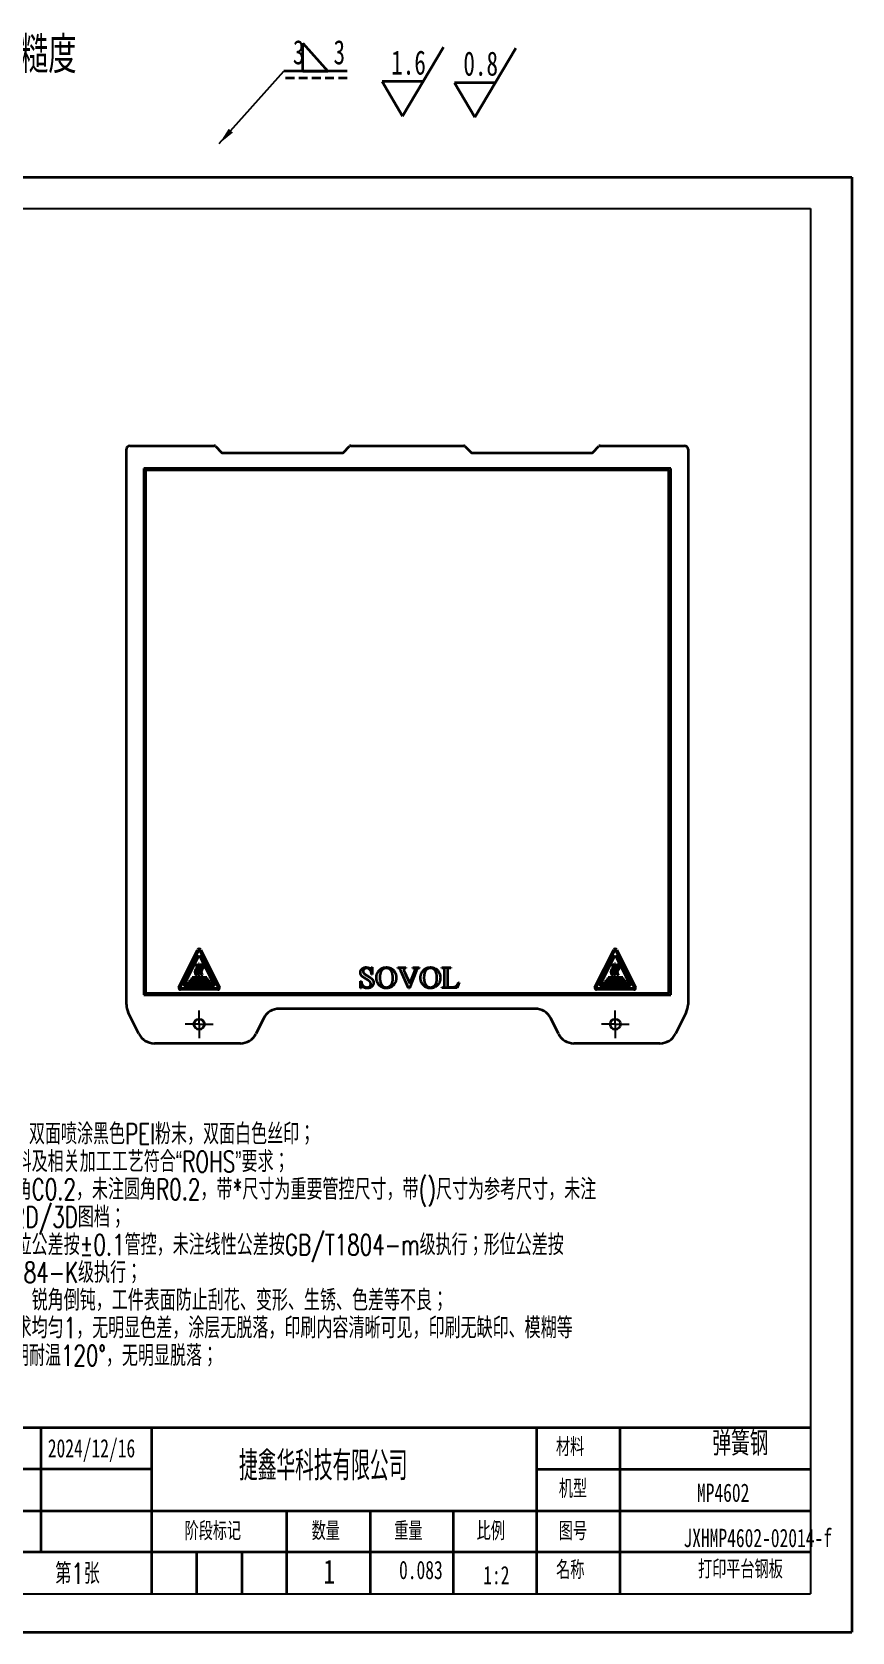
# Model space of a CAD drawing. Header units: millimetres. Extents: x 0 to 515, y -34 to 231.
# Drawn here: x 178.9 to 297.2, y 0 to 230.9 of the extents above; entities that cross this region are included whole.
import ezdxf

# ---------------------------------------------------------------- set-up
doc = ezdxf.new("R2010")
doc.units = ezdxf.units.MM
doc.linetypes.add('HIDDEN', pattern=[1.905, 1.27, -0.635])
doc.linetypes.add('PHANTOM', pattern=[12.7, 6.35, -1.27, 1.27, -1.27, 1.27, -1.27])
doc.layers.add('FORMAT', color=7, linetype='Continuous', lineweight=35)
doc.layers.add('中心线层', color=1, linetype='PHANTOM')
doc.layers.add('轮廓实线层', color=7, linetype='Continuous')
doc.styles.add('SLDTEXTSTYLE0', font='TXT', dxfattribs={"width": 0.7, "bigfont": 'bigfont'})
doc.styles.add('SLDTEXTSTYLE1', font='TXT', dxfattribs={"width": 0.7})
doc.styles.add('SLDTEXTSTYLE2', font='TXT', dxfattribs={"width": 0.579353, "bigfont": 'bigfont'})
doc.dimstyles.new('SLDDIMSTYLE0', dxfattribs={"dimtxt": 0.18, "dimasz": 2.5, "dimexe": 0, "dimexo": 0.0625, "dimgap": 0, "dimtad": 0, "dimtih": 1, "dimtoh": 1, "dimdec": 0, "dimrnd": 1e-09, "dimzin": 0, "dimdsep": 46, "dimtxsty": 'Standard', "dimsah": 1, "dimcen": 0.09, "dimadec": 0, "dimazin": 0, "dimtfac": 2.5, "dimtdec": 0, "dimtofl": 0, "dimtmove": 0, "dimatfit": 3, "dimfxl": 0, "dimfrac": 2, "dimtolj": 1, "dimtzin": 0, "dimarcsym": 0})

# ---------------------------------------------------------------- blocks, each defined once
blk = doc.blocks.new('SW_NOTE_0_7')
at = {"layer": 'FORMAT', "color": 0, "char_height": 3, "attachment_point": 1, "style": 'SLDTEXTSTYLE0'}
for s, insert in [('技术要求：', (0, 3.87)), ('表面处理：双面喷涂黑色PEI粉末，双面白色丝印；', (0, -0.13)), ('1.所有材料及相关加工工艺符合“ROHS”要求；', (0, -4.13)), ('2.未注倒角C0.2，未注圆角R0.2，带*尺寸为重要管控尺寸，带()尺寸为参考尺寸，未注', (0, -8.13)), ('尺寸参照2D/3D图档；', (0, -12.13)), ('3.未注孔位公差按±0.1管控，未注线性公差按GB/T1804-m级执行；形位公差按', (0, -16.13)), ('GB/T1184-K级执行；', (0, -20.13)), ('4.去毛刺，锐角倒钝，工件表面防止刮花、变形、生锈、色差等不良；', (0, -24.13)), ('5.喷涂要求均匀1，无明显色差，涂层无脱落，印刷内容清晰可见，印刷无缺印、模糊等', (0, -28.13)), ('不良；长期耐温120°，无明显脱落；', (0, -32.13))]:
    blk.add_mtext(s, dxfattribs=dict(at, insert=insert))
blk = doc.blocks.new('SW_NOTE_0_15')
at = {"layer": 'FORMAT', "color": 0, "attachment_point": 2}
for s, insert, char_height, style in [('JXHMP4602-02014-f', (16.66, 3.41), 2.6458, 'SLDTEXTSTYLE1'), ('打印平台钢板', (14.17, -1.12), 2.646, 'SLDTEXTSTYLE0')]:
    blk.add_mtext(s, dxfattribs=dict(at, insert=insert, char_height=char_height, style=style))
blk = doc.blocks.new('SW_SFSYMBOL_0')
at = {"layer": 'FORMAT', "color": 0}
for p, q in [((1.65, -5), (7.55, 5)), ((1.65, -5), (-1.3, 0)), ((4.6, 0), (-1.3, 0))]:
    blk.add_line(p, q, dxfattribs=at)
at = {"layer": 'FORMAT', "color": 0, "insert": (0, 4.51), "char_height": 3.5, "attachment_point": 1, "style": 'SLDTEXTSTYLE1'}
blk.add_mtext('0.8', dxfattribs=at)
blk = doc.blocks.new('SW_SFSYMBOL_1')
at = {"layer": 'FORMAT', "color": 0}
for p, q in [((1.65, -5), (7.55, 5)), ((1.65, -5), (-1.3, 0)), ((4.6, 0), (-1.3, 0))]:
    blk.add_line(p, q, dxfattribs=at)
at = {"layer": 'FORMAT', "color": 0, "insert": (0, 4.51), "char_height": 3.5, "attachment_point": 1, "style": 'SLDTEXTSTYLE1'}
blk.add_mtext('1.6', dxfattribs=at)
blk = doc.blocks.new('SW_SYMBOL_WELD_FILL')
at = {"layer": 'FORMAT', "color": 0}
for p, q in [((100, 0), (100, 900)), ((100, 900), (900, 0)), ((100, 0), (900, 0))]:
    blk.add_line(p, q, dxfattribs=at)
blk = doc.blocks.new('SW_WELDSYMBOL_0')
at = {"layer": 'FORMAT', "color": 0}
blk.add_line((9.14, 0), (0, 0), dxfattribs=at)
at = {"layer": 'FORMAT', "color": 0, "linetype": 'HIDDEN'}
blk.add_line((9.14, -1), (0, -1), dxfattribs=at)
at = {"layer": 'FORMAT', "color": 0, "xscale": 0.004511737089201878, "yscale": 0.004511737089201878, "zscale": 0.004511737089201878}
blk.add_blockref('SW_SYMBOL_WELD_FILL', (2.31, 0), dxfattribs=at)
at = {"layer": 'FORMAT', "color": 0, "char_height": 3.5, "attachment_point": 1, "style": 'SLDTEXTSTYLE1'}
for insert in [(1.31, 4.51), (7.17, 4.51)]:
    blk.add_mtext('3', dxfattribs=dict(at, insert=insert))
blk = doc.blocks.new('SW_CENTERMARKSYMBOL_2')
at = {"layer": '中心线层', "color": 0}
for p, q in [((-1.25, 0), (-2, 0)), ((0, 0), (-1.25, 0)), ((0, 1.25), (0, 2)), ((0, 0), (0, 1.25)), ((0, 0), (0, -1.25)), ((0, 0), (1.25, 0)), ((1.25, 0), (2, 0)), ((0, -1.25), (0, -2))]:
    blk.add_line(p, q, dxfattribs=at)
blk = doc.blocks.new('SW_CENTERMARKSYMBOL_3')
at = {"layer": '中心线层', "color": 0}
for p, q in [((-1.25, 0), (-2, 0)), ((0, 0), (-1.25, 0)), ((0, 1.25), (0, 2)), ((0, 0), (0, 1.25)), ((0, 0), (0, -1.25)), ((0, 0), (1.25, 0)), ((1.25, 0), (2, 0)), ((0, -1.25), (0, -2))]:
    blk.add_line(p, q, dxfattribs=at)

msp = doc.modelspace()

# ---------------------------------------------------------------- linework, layer by layer
at = {"color": 7, "linetype": 'Continuous', "lineweight": 35}
for p, q in [((193.0428, 171.1737), (205.2053, 171.1737)), ((205.3821, 171.1005), (206.2649, 170.2177)), ((223.8367, 170.2177), (224.7196, 171.1005)), ((224.8964, 171.1737), (241.1892, 171.1737)), ((241.366, 171.1005), (242.2489, 170.2177)), ((259.8207, 170.2177), (260.7035, 171.1005)), ((260.8803, 171.1737), (273.0428, 171.1737)), ((192.5428, 90.5139), (192.5428, 170.6737)), ((206.371, 170.1737), (223.7307, 170.1737)), ((242.3549, 170.1737), (259.7146, 170.1737)), ((273.5428, 170.6737), (273.5428, 90.5139)), ((271.0428, 167.9237), (195.0428, 167.9237)), ((195.0428, 167.9237), (195.0428, 91.9237)), ((195.2928, 167.6737), (195.2928, 92.1737)), ((270.7928, 167.6737), (195.2928, 167.6737)), ((270.7928, 92.1737), (270.7928, 167.6737)), ((271.0428, 91.9237), (271.0428, 167.9237)), ((200.1266, 93.0355), (202.8192, 98.4207)), ((200.3374, 93.0658), (202.9086, 98.2082)), ((200.8177, 93.2061), (203.0386, 97.6479)), ((203.0386, 97.6479), (205.2595, 93.2061)), ((203.177, 98.2082), (205.7482, 93.0658)), ((203.2664, 98.4207), (205.959, 93.0355)), ((260.1266, 93.0355), (262.8192, 98.4207)), ((260.3374, 93.0658), (262.9086, 98.2082)), ((260.8177, 93.2061), (263.0386, 97.6479)), ((263.0386, 97.6479), (265.2595, 93.2061)), ((263.177, 98.2082), (265.7482, 93.0658)), ((263.2664, 98.4207), (265.959, 93.0355)), ((202.5631, 96.3811), (202.5631, 96.3811)), ((202.5719, 95.6641), (202.5631, 95.6525)), ((202.9648, 95.6641), (202.9555, 95.6525)), ((203.3929, 95.6641), (203.3836, 95.6525)), ((227.9174, 95.8997), (227.9989, 95.8997)), ((227.9989, 94.8805), (227.9174, 94.8805)), ((227.9989, 95.8997), (227.9989, 94.8805)), ((231.6768, 95.859), (232.8699, 95.859)), ((231.6768, 95.7774), (231.6768, 95.859)), ((233.24, 92.883), (232.1393, 95.3755)), ((232.6463, 95.2462), (233.4005, 93.5371)), ((232.8699, 95.859), (232.8699, 95.7774)), ((234.3375, 95.3296), (233.3629, 92.883)), ((233.4005, 93.5371), (234.0732, 95.2245)), ((233.8649, 95.859), (234.7739, 95.859)), ((233.8649, 95.7774), (233.8649, 95.859)), ((234.7739, 95.859), (234.7739, 95.7774)), ((238.0276, 95.859), (239.3321, 95.859)), ((238.0276, 95.7774), (238.0276, 95.859)), ((238.134, 95.7774), (238.0276, 95.7774)), ((238.4352, 93.4537), (238.4352, 95.329)), ((238.8429, 95.329), (238.8429, 93.3976)), ((239.3321, 95.859), (239.3321, 95.7774)), ((262.5631, 96.3811), (262.5631, 96.3811)), ((262.5719, 95.6641), (262.5631, 95.6525)), ((262.9648, 95.6641), (262.9555, 95.6525)), ((263.3929, 95.6641), (263.3836, 95.6525)), ((205.7354, 92.6737), (200.3502, 92.6737)), ((205.614, 92.8487), (200.4716, 92.8487)), ((205.2595, 93.2061), (200.8177, 93.2061)), ((204.8997, 93.5892), (201.2247, 93.5892)), ((201.2247, 93.4142), (201.2247, 93.5892)), ((204.8997, 93.4142), (201.2247, 93.4142)), ((201.6882, 93.8611), (201.6882, 94.0361)), ((204.4882, 94.0361), (201.6882, 94.0361)), ((204.4882, 93.8611), (201.6882, 93.8611)), ((202.0382, 94.2657), (202.0382, 94.4407)), ((204.1382, 94.4407), (202.0382, 94.4407)), ((204.1382, 94.2657), (202.0382, 94.2657)), ((204.1382, 94.4407), (204.1382, 94.2657)), ((204.4882, 94.0361), (204.4882, 93.8611)), ((204.8997, 93.5892), (204.8997, 93.4142)), ((226.3275, 93.9021), (226.409, 93.9021)), ((226.3275, 92.883), (226.3275, 93.9021)), ((226.409, 92.883), (226.3275, 92.883)), ((233.3629, 92.883), (233.24, 92.883)), ((238.0276, 93.0053), (238.134, 93.0053)), ((238.0276, 92.9237), (238.0276, 93.0053)), ((240.2698, 92.9237), (238.0276, 92.9237)), ((239.2882, 93.046), (239.4996, 93.046)), ((240.5144, 93.6837), (240.2698, 92.9237)), ((240.4328, 93.6983), (240.5144, 93.6837)), ((265.7354, 92.6737), (260.3502, 92.6737)), ((265.614, 92.8487), (260.4716, 92.8487)), ((265.2595, 93.2061), (260.8177, 93.2061)), ((261.2247, 93.4142), (261.2247, 93.5892)), ((264.8997, 93.5892), (261.2247, 93.5892)), ((264.8997, 93.4142), (261.2247, 93.4142)), ((261.6882, 93.8611), (261.6882, 94.0361)), ((264.4882, 94.0361), (261.6882, 94.0361)), ((264.4882, 93.8611), (261.6882, 93.8611)), ((264.1382, 94.4407), (262.0382, 94.4407)), ((262.0382, 94.2657), (262.0382, 94.4407)), ((264.1382, 94.2657), (262.0382, 94.2657)), ((264.1382, 94.4407), (264.1382, 94.2657)), ((264.4882, 94.0361), (264.4882, 93.8611)), ((264.8997, 93.5892), (264.8997, 93.4142)), ((195.0428, 91.9237), (271.0428, 91.9237)), ((195.2928, 92.1737), (270.7928, 92.1737)), ((194.3518, 86.3057), (192.8067, 89.3959)), ((212.3518, 88.5418), (211.2338, 86.3057)), ((251.4977, 89.9237), (214.5879, 89.9237)), ((254.8518, 86.3057), (253.7338, 88.5418)), ((273.2789, 89.3959), (271.7338, 86.3057)), ((208.9977, 84.9237), (196.5879, 84.9237)), ((269.4977, 84.9237), (257.0879, 84.9237))]:
    msp.add_line(p, q, dxfattribs=at)
for centre in [(203.0428, 87.6737), (263.0428, 87.6737)]:
    msp.add_circle(centre, 0.75, dxfattribs=at)
for centre, radius, start, end in [((193.0428, 170.6737), 0.5, 90, 180), ((205.2053, 170.9237), 0.25, 45, 90), ((224.8964, 170.9237), 0.25, 90, 135), ((241.1892, 170.9237), 0.25, 45, 90), ((260.8803, 170.9237), 0.25, 90, 135), ((273.0428, 170.6737), 0.5, 0, 90), ((206.371, 170.3237), 0.15, 225, 270), ((223.7307, 170.3237), 0.15, 270, 315), ((242.3549, 170.3237), 0.15, 225, 270), ((259.7146, 170.3237), 0.15, 270, 315), ((203.0428, 98.3089), 0.25, 26.565051, 153.434949), ((203.0428, 98.1411), 0.15, 26.565051, 153.434949), ((263.0428, 98.3089), 0.25, 26.565051, 153.434949), ((263.0428, 98.1411), 0.15, 26.565051, 153.434949), ((200.3502, 92.9237), 0.25, 153.434949, 270), ((200.4716, 92.9987), 0.15, 153.434949, 270), ((205.614, 92.9987), 0.15, 270, 26.565051), ((205.7354, 92.9237), 0.25, 270, 26.565051), ((260.3502, 92.9237), 0.25, 153.434949, 270), ((260.4716, 92.9987), 0.15, 153.434949, 270), ((265.614, 92.9987), 0.15, 270, 26.565051), ((265.7354, 92.9237), 0.25, 270, 26.565051), ((195.0428, 90.5139), 2.5, 180, 206.565051), ((271.0428, 90.5139), 2.5, 333.434949, 0), ((214.5879, 87.4237), 2.5, 90, 153.434949), ((251.4977, 87.4237), 2.5, 26.565051, 90), ((196.5879, 87.4237), 2.5, 206.565051, 270), ((208.9977, 87.4237), 2.5, 270, 333.434949), ((257.0879, 87.4237), 2.5, 206.565051, 270), ((269.4977, 87.4237), 2.5, 270, 333.434949)]:
    msp.add_arc(centre, radius, start, end, dxfattribs=at)
for points in [[(202.5631, 95.6525), (202.3757, 95.4146), (202.3757, 95.029), (202.5631, 94.7911)], [(202.5631, 96.3811), (202.5343, 96.3445), (202.5343, 96.2851), (202.5631, 96.2485)], [(202.6676, 94.9238), (202.538, 95.0884), (202.538, 95.3552), (202.6676, 95.5198)], [(202.6676, 96.3811), (202.6388, 96.4178), (202.592, 96.4178), (202.5631, 96.3811)], [(202.5631, 96.2485), (202.6893, 96.0884), (202.6932, 95.8303), (202.5719, 95.6641)], [(202.5631, 94.7911), (202.5919, 94.7545), (202.6387, 94.7545), (202.6676, 94.7911)], [(202.6676, 95.5198), (202.8551, 95.7576), (202.8551, 96.1432), (202.6676, 96.3811)], [(202.6676, 94.7911), (202.6965, 94.8277), (202.6965, 94.8872), (202.6676, 94.9238)], [(202.9555, 95.6525), (202.7591, 95.4146), (202.7591, 95.029), (202.9555, 94.7911)], [(202.9556, 96.3811), (202.9254, 96.3445), (202.9254, 96.2851), (202.9556, 96.2485)], [(203.0652, 94.9238), (202.9292, 95.0884), (202.9292, 95.3552), (203.0652, 95.5198)], [(202.9555, 94.7911), (202.9858, 94.7545), (203.0349, 94.7545), (203.0652, 94.7911)], [(203.0652, 96.3811), (203.0349, 96.4178), (202.9859, 96.4178), (202.9556, 96.3811)], [(202.9556, 96.2485), (203.0879, 96.0884), (203.092, 95.8303), (202.9648, 95.6641)], [(203.0652, 95.5198), (203.2617, 95.7576), (203.2617, 96.1432), (203.0652, 96.3811)], [(203.0652, 94.7911), (203.0954, 94.8277), (203.0954, 94.8872), (203.0652, 94.9238)], [(203.3836, 95.6525), (203.1866, 95.4146), (203.1866, 95.029), (203.3836, 94.7911)], [(203.3837, 96.3811), (203.3534, 96.3445), (203.3534, 96.2851), (203.3837, 96.2485)], [(203.4936, 94.9238), (203.3572, 95.0884), (203.3572, 95.3552), (203.4936, 95.5198)], [(203.3836, 94.7911), (203.414, 94.7545), (203.4632, 94.7545), (203.4936, 94.7911)], [(203.4936, 96.3811), (203.4632, 96.4178), (203.414, 96.4178), (203.3837, 96.3811)], [(203.3837, 96.2485), (203.5164, 96.0884), (203.5205, 95.8303), (203.3929, 95.6641)], [(203.4936, 95.5198), (203.6907, 95.7576), (203.6907, 96.1432), (203.4936, 96.3811)], [(203.4936, 94.7911), (203.5239, 94.8277), (203.5239, 94.8872), (203.4936, 94.9238)], [(262.5631, 95.6525), (262.3757, 95.4146), (262.3757, 95.029), (262.5631, 94.7911)], [(262.5631, 96.3811), (262.5343, 96.3445), (262.5343, 96.2851), (262.5631, 96.2485)], [(262.6676, 94.9238), (262.538, 95.0884), (262.538, 95.3552), (262.6676, 95.5198)], [(262.6676, 96.3811), (262.6388, 96.4178), (262.592, 96.4178), (262.5631, 96.3811)], [(262.5631, 96.2485), (262.6893, 96.0884), (262.6932, 95.8303), (262.5719, 95.6641)], [(262.5631, 94.7911), (262.5919, 94.7545), (262.6387, 94.7545), (262.6676, 94.7911)], [(262.6676, 95.5198), (262.8551, 95.7576), (262.8551, 96.1432), (262.6676, 96.3811)], [(262.6676, 94.7911), (262.6965, 94.8277), (262.6965, 94.8872), (262.6676, 94.9238)], [(262.9555, 95.6525), (262.7591, 95.4146), (262.7591, 95.029), (262.9555, 94.7911)], [(262.9556, 96.3811), (262.9254, 96.3445), (262.9254, 96.2851), (262.9556, 96.2485)], [(263.0652, 94.9238), (262.9292, 95.0884), (262.9292, 95.3552), (263.0652, 95.5198)], [(262.9555, 94.7911), (262.9858, 94.7545), (263.0349, 94.7545), (263.0652, 94.7911)], [(263.0652, 96.3811), (263.0349, 96.4178), (262.9859, 96.4178), (262.9556, 96.3811)], [(262.9556, 96.2485), (263.0879, 96.0884), (263.092, 95.8303), (262.9648, 95.6641)], [(263.0652, 95.5198), (263.2617, 95.7576), (263.2617, 96.1432), (263.0652, 96.3811)], [(263.0652, 94.7911), (263.0954, 94.8277), (263.0954, 94.8872), (263.0652, 94.9238)], [(263.3836, 95.6525), (263.1866, 95.4146), (263.1866, 95.029), (263.3836, 94.7911)], [(263.3837, 96.3811), (263.3534, 96.3445), (263.3534, 96.2851), (263.3837, 96.2485)], [(263.4936, 94.9238), (263.3572, 95.0884), (263.3572, 95.3552), (263.4936, 95.5198)], [(263.3836, 94.7911), (263.414, 94.7545), (263.4632, 94.7545), (263.4936, 94.7911)], [(263.4936, 96.3811), (263.4632, 96.4178), (263.414, 96.4178), (263.3837, 96.3811)], [(263.3837, 96.2485), (263.5164, 96.0884), (263.5205, 95.8303), (263.3929, 95.6641)], [(263.4936, 95.5198), (263.6907, 95.7576), (263.6907, 96.1432), (263.4936, 96.3811)], [(263.4936, 94.7911), (263.5239, 94.8277), (263.5239, 94.8872), (263.4936, 94.9238)]]:
    msp.add_open_spline(points, degree=3, dxfattribs=at)
for points, knots in [([(226.2867, 95.1309), (226.2875, 95.1566), (226.289, 95.2074), (226.3, 95.2824), (226.3183, 95.3547), (226.3449, 95.4239), (226.3781, 95.4907), (226.4193, 95.5544), (226.4671, 95.6159), (226.5226, 95.6733), (226.5827, 95.7267), (226.6485, 95.7726), (226.7172, 95.8125), (226.7906, 95.8445), (226.8681, 95.8693), (226.9495, 95.8872), (227.0351, 95.8973), (227.0933, 95.8989), (227.1231, 95.8997)], [0, 0, 0, 0, 0.06094138, 0.12041388, 0.17909829, 0.23720857, 0.29569862, 0.35542162, 0.41670254, 0.48003237, 0.54419972, 0.60700395, 0.6696468, 0.73226542, 0.79621552, 0.86212585, 0.92951119, 1, 1, 1, 1]), ([(227.5709, 93.9168), (227.563, 93.923), (227.545, 93.9374), (227.5128, 93.96), (227.473, 93.9882), (227.4243, 94.0198), (227.3676, 94.0564), (227.3019, 94.0966), (227.2289, 94.1429), (227.1493, 94.1911), (227.0678, 94.2396), (226.9904, 94.2885), (226.9177, 94.3334), (226.8505, 94.3762), (226.7892, 94.4169), (226.7328, 94.4545), (226.6819, 94.4894), (226.6221, 94.532), (226.5555, 94.5854), (226.4838, 94.6517), (226.4244, 94.7234), (226.3741, 94.7973), (226.3344, 94.8752), (226.3073, 94.9573), (226.29, 95.0429), (226.2878, 95.1013), (226.2867, 95.1309)], [0, 0, 0, 0, 0.01623625, 0.03751532, 0.06405523, 0.09547477, 0.13197672, 0.1738582, 0.22071846, 0.27248769, 0.325322, 0.37496462, 0.42134899, 0.46436711, 0.50450336, 0.54109507, 0.57462481, 0.60481689, 0.66058917, 0.71336022, 0.76337389, 0.81165218, 0.85845257, 0.90508828, 0.9518925, 1, 1, 1, 1]), ([(227.1715, 95.7774), (227.1547, 95.7772), (227.1215, 95.7767), (227.0732, 95.7692), (227.0268, 95.7585), (226.9828, 95.7433), (226.9412, 95.7231), (226.9012, 95.6999), (226.8644, 95.6706), (226.8182, 95.6281), (226.7697, 95.5683), (226.7257, 95.4901), (226.6989, 95.4063), (226.6959, 95.3485), (226.6944, 95.3194)], [0, 0, 0, 0, 0.06858845, 0.13521181, 0.19939535, 0.26277642, 0.32525444, 0.38789488, 0.45158398, 0.51665848, 0.64429935, 0.76429582, 0.88147091, 1, 1, 1, 1]), ([(226.6944, 95.3194), (226.6952, 95.297), (226.697, 95.2527), (226.714, 95.1883), (226.7398, 95.1265), (226.7654, 95.0897), (226.7784, 95.071)], [0, 0, 0, 0, 0.25136986, 0.49742445, 0.74441516, 1, 1, 1, 1]), ([(226.7784, 95.071), (226.7901, 95.0566), (226.8154, 95.0252), (226.8621, 94.9792), (226.9179, 94.9286), (226.9855, 94.8762), (227.0626, 94.8193), (227.1505, 94.7591), (227.2486, 94.6954), (227.3181, 94.653), (227.3543, 94.6308)], [0, 0, 0, 0, 0.07638774, 0.1660825, 0.26953356, 0.38661822, 0.51801736, 0.66457795, 0.82520613, 1, 1, 1, 1]), ([(227.1231, 95.8997), (227.1616, 95.8983), (227.2405, 95.8955), (227.3598, 95.8729), (227.483, 95.839), (227.5637, 95.8059), (227.6052, 95.7889)], [0, 0, 0, 0, 0.23193697, 0.47481694, 0.72992446, 1, 1, 1, 1]), ([(227.9174, 94.8805), (227.9108, 94.9299), (227.8982, 95.0238), (227.8705, 95.1565), (227.8354, 95.2733), (227.7926, 95.3756), (227.74, 95.4646), (227.6782, 95.5431), (227.6073, 95.6125), (227.527, 95.6708), (227.4412, 95.7176), (227.3526, 95.7517), (227.2625, 95.7732), (227.2017, 95.776), (227.1715, 95.7774)], [0, 0, 0, 0, 0.11595487, 0.22060817, 0.31524833, 0.39966272, 0.47836806, 0.5551387, 0.63172595, 0.70887791, 0.7854444, 0.85854857, 0.92956733, 1, 1, 1, 1]), ([(227.6052, 95.7889), (227.6234, 95.7811), (227.6566, 95.7668), (227.7025, 95.7499), (227.74, 95.7393), (227.7625, 95.7375), (227.7721, 95.7367)], [0, 0, 0, 0, 0.3378722, 0.61529453, 0.83591475, 1, 1, 1, 1]), ([(227.7721, 95.7367), (227.7809, 95.7369), (227.7978, 95.7374), (227.8219, 95.7443), (227.8437, 95.7543), (227.8634, 95.7691), (227.8805, 95.7906), (227.8946, 95.8199), (227.9074, 95.8569), (227.9138, 95.8846), (227.9174, 95.8997)], [0, 0, 0, 0, 0.10851571, 0.20968766, 0.30887737, 0.40496272, 0.51379901, 0.6472002, 0.80665448, 1, 1, 1, 1]), ([(228.6104, 94.4022), (228.6119, 94.4581), (228.6149, 94.5678), (228.6368, 94.7286), (228.6737, 94.8814), (228.7254, 95.0266), (228.7928, 95.1633), (228.8743, 95.2924), (228.9707, 95.4138), (229.0453, 95.4865), (229.0831, 95.5233)], [0, 0, 0, 0, 0.13372094, 0.26237221, 0.38728759, 0.50922663, 0.63029941, 0.75106176, 0.8739334, 1, 1, 1, 1]), ([(229.0831, 95.5233), (229.1175, 95.5535), (229.1856, 95.6132), (229.2967, 95.6896), (229.4125, 95.7544), (229.5335, 95.8074), (229.6593, 95.8491), (229.7903, 95.8782), (229.9261, 95.8967), (230.0185, 95.8987), (230.0653, 95.8997)], [0, 0, 0, 0, 0.12754146, 0.25200845, 0.37454128, 0.4965711, 0.61920656, 0.74283258, 0.86983447, 1, 1, 1, 1]), ([(229.3952, 95.4838), (229.3712, 95.452), (229.3227, 95.3876), (229.2633, 95.279), (229.212, 95.1608), (229.171, 95.0313), (229.1385, 94.8916), (229.1162, 94.7412), (229.1018, 94.5806), (229.1004, 94.4699), (229.0996, 94.413)], [0, 0, 0, 0, 0.10525994, 0.21359647, 0.3270241, 0.4464417, 0.57298359, 0.70677466, 0.84912924, 1, 1, 1, 1]), ([(230.0245, 95.7774), (229.9926, 95.7767), (229.93, 95.7752), (229.8386, 95.7606), (229.752, 95.7379), (229.6702, 95.7058), (229.5936, 95.6641), (229.5216, 95.6134), (229.4548, 95.5531), (229.4153, 95.5071), (229.3952, 95.4838)], [0, 0, 0, 0, 0.13289557, 0.26094056, 0.38459164, 0.5053846, 0.62616459, 0.74746226, 0.87152754, 1, 1, 1, 1]), ([(230.6793, 95.4812), (230.6593, 95.5049), (230.6198, 95.5518), (230.5507, 95.6114), (230.477, 95.6631), (230.3975, 95.7054), (230.3122, 95.7381), (230.2212, 95.7606), (230.1248, 95.7753), (230.0585, 95.7767), (230.0245, 95.7774)], [0, 0, 0, 0, 0.12475399, 0.24652786, 0.3663043, 0.48640683, 0.60819571, 0.73344678, 0.86306899, 1, 1, 1, 1]), ([(230.0653, 95.8997), (230.1119, 95.8987), (230.2038, 95.8966), (230.339, 95.875), (230.4697, 95.8422), (230.5958, 95.7955), (230.7169, 95.735), (230.8333, 95.6615), (230.9445, 95.574), (231.05, 95.4749), (231.1467, 95.3656), (231.2321, 95.2487), (231.3039, 95.1248), (231.3627, 94.9945), (231.4081, 94.8572), (231.4403, 94.7134), (231.4608, 94.5631), (231.463, 94.4606), (231.4641, 94.4085)], [0, 0, 0, 0, 0.06137053, 0.12111308, 0.18004673, 0.23885925, 0.29795026, 0.35821782, 0.42004063, 0.48420593, 0.54885791, 0.61218727, 0.67465383, 0.73730015, 0.80041818, 0.86500224, 0.93135783, 1, 1, 1, 1]), ([(230.9749, 94.3525), (230.9742, 94.4137), (230.9728, 94.532), (230.9583, 94.7034), (230.9361, 94.8629), (230.9036, 95.0104), (230.8627, 95.1463), (230.8112, 95.2698), (230.7526, 95.3826), (230.7034, 95.4489), (230.6793, 95.4812)], [0, 0, 0, 0, 0.15447507, 0.29866365, 0.43409973, 0.56094793, 0.67984834, 0.79187589, 0.89839357, 1, 1, 1, 1]), ([(232.0208, 95.6194), (232.0117, 95.6305), (231.9935, 95.6527), (231.9617, 95.6817), (231.9266, 95.7068), (231.8886, 95.7291), (231.8449, 95.7472), (231.7948, 95.7607), (231.7382, 95.7717), (231.6979, 95.7754), (231.6768, 95.7774)], [0, 0, 0, 0, 0.109723522, 0.220398195, 0.328905772, 0.439831911, 0.558120876, 0.690138503, 0.837738697, 1, 1, 1, 1]), ([(232.1393, 95.3755), (232.1325, 95.3914), (232.1196, 95.4216), (232.1013, 95.4644), (232.084, 95.5022), (232.0682, 95.535), (232.0542, 95.5631), (232.042, 95.5863), (232.0316, 95.6049), (232.0241, 95.615), (232.0208, 95.6194)], [0, 0, 0, 0, 0.19120865, 0.36240441, 0.51455387, 0.64985028, 0.76520545, 0.86065868, 0.93948452, 1, 1, 1, 1]), ([(232.8699, 95.7774), (232.839, 95.7742), (232.7828, 95.7684), (232.7083, 95.7521), (232.65, 95.7355), (232.6083, 95.7116), (232.5801, 95.6834), (232.5612, 95.6525), (232.5489, 95.6184), (232.5476, 95.5943), (232.547, 95.5819)], [0, 0, 0, 0, 0.222005239, 0.403788949, 0.546013993, 0.653634865, 0.743883106, 0.827795164, 0.911404041, 1, 1, 1, 1]), ([(232.547, 95.5819), (232.5472, 95.5723), (232.5475, 95.5517), (232.5535, 95.5193), (232.5609, 95.4829), (232.572, 95.4427), (232.586, 95.3988), (232.6034, 95.3513), (232.6231, 95.2997), (232.6383, 95.2646), (232.6463, 95.2462)], [0, 0, 0, 0, 0.08150734, 0.1749197, 0.28032141, 0.39839657, 0.52944399, 0.67368187, 0.8289292, 1, 1, 1, 1]), ([(233.9012, 95.771), (233.8963, 95.7719), (233.8842, 95.774), (233.8721, 95.7761), (233.8649, 95.7774)], [0, 0, 0, 0, 0.40340414, 1, 1, 1, 1]), ([(234.1745, 95.571), (234.1737, 95.5813), (234.1722, 95.6027), (234.159, 95.6333), (234.1394, 95.6634), (234.1116, 95.6922), (234.0743, 95.7191), (234.0258, 95.7405), (233.9673, 95.7592), (233.9243, 95.7669), (233.9012, 95.771)], [0, 0, 0, 0, 0.08400189, 0.17364765, 0.26901436, 0.37709825, 0.49902657, 0.64274962, 0.8086037, 1, 1, 1, 1]), ([(234.0732, 95.2245), (234.0811, 95.2445), (234.0962, 95.2828), (234.1174, 95.3378), (234.1348, 95.3884), (234.1484, 95.4342), (234.1607, 95.4749), (234.1677, 95.5113), (234.1739, 95.5426), (234.1743, 95.5621), (234.1745, 95.571)], [0, 0, 0, 0, 0.177455072, 0.340907247, 0.48756273, 0.619813081, 0.73659969, 0.838922826, 0.926137663, 1, 1, 1, 1]), ([(234.5395, 95.6723), (234.5204, 95.6516), (234.4801, 95.6076), (234.4286, 95.5279), (234.3802, 95.4343), (234.3523, 95.3658), (234.3375, 95.3296)], [0, 0, 0, 0, 0.210838819, 0.445982106, 0.707798952, 1, 1, 1, 1]), ([(234.7739, 95.7774), (234.7495, 95.7721), (234.703, 95.7618), (234.6393, 95.7381), (234.5838, 95.71), (234.5539, 95.6846), (234.5395, 95.6723)], [0, 0, 0, 0, 0.2874834, 0.54860892, 0.78198428, 1, 1, 1, 1]), ([(234.9701, 94.4022), (234.9716, 94.4581), (234.9746, 94.5678), (234.9964, 94.7286), (235.0333, 94.8814), (235.085, 95.0266), (235.1524, 95.1633), (235.2339, 95.2924), (235.3303, 95.4138), (235.4049, 95.4865), (235.4427, 95.5233)], [0, 0, 0, 0, 0.13372094, 0.26237221, 0.38728759, 0.50922663, 0.63029941, 0.75106176, 0.8739334, 1, 1, 1, 1]), ([(235.4427, 95.5233), (235.4772, 95.5535), (235.5453, 95.6132), (235.6563, 95.6896), (235.7722, 95.7544), (235.8931, 95.8074), (236.0189, 95.8491), (236.15, 95.8782), (236.2857, 95.8967), (236.3782, 95.8987), (236.4249, 95.8997)], [0, 0, 0, 0, 0.12754146, 0.25200845, 0.37454128, 0.4965711, 0.61920656, 0.74283258, 0.86983447, 1, 1, 1, 1]), ([(235.7548, 95.4838), (235.7309, 95.452), (235.6823, 95.3876), (235.6229, 95.279), (235.5716, 95.1608), (235.5307, 95.0313), (235.4982, 94.8916), (235.4758, 94.7412), (235.4614, 94.5806), (235.46, 94.4699), (235.4593, 94.413)], [0, 0, 0, 0, 0.10525994, 0.21359647, 0.3270241, 0.4464417, 0.57298359, 0.70677466, 0.84912924, 1, 1, 1, 1]), ([(236.3842, 95.7774), (236.3523, 95.7767), (236.2896, 95.7752), (236.1982, 95.7606), (236.1117, 95.7379), (236.0299, 95.7058), (235.9532, 95.6641), (235.8812, 95.6134), (235.8145, 95.5531), (235.7749, 95.5071), (235.7548, 95.4838)], [0, 0, 0, 0, 0.13289557, 0.26094056, 0.38459164, 0.5053846, 0.62616459, 0.74746226, 0.87152754, 1, 1, 1, 1]), ([(237.039, 95.4812), (237.019, 95.5049), (236.9795, 95.5518), (236.9103, 95.6114), (236.8367, 95.6631), (236.7572, 95.7054), (236.6718, 95.7381), (236.5809, 95.7606), (236.4844, 95.7753), (236.4182, 95.7767), (236.3842, 95.7774)], [0, 0, 0, 0, 0.12475399, 0.24652786, 0.3663043, 0.48640683, 0.60819571, 0.73344678, 0.86306899, 1, 1, 1, 1]), ([(236.4249, 95.8997), (236.4715, 95.8987), (236.5634, 95.8966), (236.6987, 95.875), (236.8294, 95.8422), (236.9554, 95.7955), (237.0765, 95.735), (237.1929, 95.6615), (237.3041, 95.574), (237.4097, 95.4749), (237.5064, 95.3656), (237.5917, 95.2487), (237.6635, 95.1248), (237.7224, 94.9945), (237.7678, 94.8572), (237.7999, 94.7134), (237.8204, 94.5631), (237.8226, 94.4606), (237.8237, 94.4085)], [0, 0, 0, 0, 0.06137053, 0.12111308, 0.18004673, 0.23885925, 0.29795026, 0.35821782, 0.42004063, 0.48420593, 0.54885791, 0.61218727, 0.67465383, 0.73730015, 0.80041818, 0.86500224, 0.93135783, 1, 1, 1, 1]), ([(237.3345, 94.3525), (237.3338, 94.4137), (237.3324, 94.532), (237.3179, 94.7034), (237.2958, 94.8629), (237.2632, 95.0104), (237.2224, 95.1463), (237.1709, 95.2698), (237.1122, 95.3826), (237.063, 95.4489), (237.039, 95.4812)], [0, 0, 0, 0, 0.15447507, 0.29866365, 0.43409973, 0.56094793, 0.67984834, 0.79187589, 0.89839357, 1, 1, 1, 1]), ([(238.3766, 95.68), (238.362, 95.695), (238.3327, 95.7253), (238.2748, 95.7562), (238.2074, 95.774), (238.1593, 95.7762), (238.134, 95.7774)], [0, 0, 0, 0, 0.23203103, 0.46644853, 0.71826522, 1, 1, 1, 1]), ([(238.4352, 95.329), (238.4353, 95.3513), (238.4353, 95.3936), (238.4317, 95.4539), (238.4277, 95.5077), (238.4214, 95.5549), (238.4133, 95.5957), (238.4032, 95.6297), (238.3924, 95.6583), (238.3816, 95.6731), (238.3766, 95.68)], [0, 0, 0, 0, 0.18551346, 0.35181942, 0.50249854, 0.63442376, 0.74807173, 0.84757401, 0.92993021, 1, 1, 1, 1]), ([(239.3321, 95.7774), (239.2962, 95.7772), (239.2301, 95.7768), (239.1395, 95.7704), (239.0662, 95.7584), (239.0082, 95.7407), (238.9637, 95.717), (238.9265, 95.6929), (238.8983, 95.6641), (238.8791, 95.6381), (238.8679, 95.613), (238.8612, 95.5885), (238.8559, 95.5586), (238.8504, 95.5234), (238.8481, 95.4825), (238.8441, 95.4363), (238.8435, 95.3844), (238.8431, 95.3481), (238.8429, 95.329)], [0, 0, 0, 0, 0.1334117, 0.24582723, 0.33718098, 0.4093183, 0.46968253, 0.52419527, 0.5733094, 0.61863714, 0.6437213, 0.67494583, 0.71271667, 0.75658466, 0.8072534, 0.86500686, 0.92895916, 1, 1, 1, 1]), ([(226.409, 93.9021), (226.4135, 93.8747), (226.4221, 93.8216), (226.4379, 93.7451), (226.4531, 93.6737), (226.4714, 93.608), (226.4896, 93.5473), (226.5093, 93.4918), (226.5301, 93.4415), (226.5598, 93.382), (226.6031, 93.3134), (226.6671, 93.2393), (226.7437, 93.1732), (226.8302, 93.1147), (226.9245, 93.0655), (227.0254, 93.0311), (227.1306, 93.0091), (227.2026, 93.0066), (227.239, 93.0053)], [0, 0, 0, 0, 0.06151731, 0.1190454, 0.1729913, 0.22316789, 0.26986098, 0.31327765, 0.3535247, 0.39031515, 0.46047694, 0.53247305, 0.60610348, 0.68394297, 0.76320457, 0.84080805, 0.91944827, 1, 1, 1, 1]), ([(226.5377, 93.046), (226.5293, 93.0458), (226.5132, 93.0453), (226.4907, 93.0383), (226.4703, 93.0291), (226.4527, 93.0142), (226.4385, 92.9922), (226.4258, 92.9632), (226.4161, 92.9258), (226.4115, 92.8981), (226.409, 92.883)], [0, 0, 0, 0, 0.10733055, 0.20721217, 0.30170959, 0.39516547, 0.50172157, 0.63684589, 0.80194013, 1, 1, 1, 1]), ([(227.0689, 92.9021), (227.0627, 92.9033), (227.0489, 92.9062), (227.0259, 92.9112), (226.9985, 92.9183), (226.9669, 92.9271), (226.931, 92.9384), (226.8904, 92.9501), (226.8457, 92.9643), (226.7983, 92.9799), (226.7507, 92.9947), (226.7063, 93.008), (226.6666, 93.0195), (226.6319, 93.0293), (226.6017, 93.0363), (226.5762, 93.0414), (226.5554, 93.0449), (226.543, 93.0457), (226.5377, 93.046)], [0, 0, 0, 0, 0.03422655, 0.07684845, 0.12814598, 0.18815593, 0.25579438, 0.33295304, 0.41775694, 0.51132262, 0.60453787, 0.68900245, 0.76361763, 0.82950544, 0.8852935, 0.93243897, 0.97101398, 1, 1, 1, 1]), ([(227.3027, 92.883), (227.2625, 92.8835), (227.1841, 92.8846), (227.1066, 92.8963), (227.0689, 92.9021)], [0, 0, 0, 0, 0.51308944, 1, 1, 1, 1]), ([(227.239, 93.0053), (227.2598, 93.0059), (227.3005, 93.007), (227.36, 93.013), (227.4161, 93.0249), (227.4693, 93.0396), (227.5187, 93.0604), (227.5648, 93.0853), (227.6077, 93.1146), (227.6464, 93.1486), (227.6812, 93.185), (227.7113, 93.2239), (227.7378, 93.2635), (227.7582, 93.3059), (227.7748, 93.3493), (227.7863, 93.3946), (227.7935, 93.4414), (227.7946, 93.4732), (227.7951, 93.4894)], [0, 0, 0, 0, 0.07574481, 0.14797929, 0.21734555, 0.28406927, 0.34846417, 0.41170022, 0.47446294, 0.53686831, 0.59859625, 0.65745568, 0.71550399, 0.77145444, 0.82839806, 0.88421511, 0.94122676, 1, 1, 1, 1]), ([(228.2027, 93.6862), (228.2021, 93.6592), (228.2008, 93.6059), (228.1882, 93.5278), (228.1682, 93.4525), (228.1411, 93.38), (228.1054, 93.3103), (228.062, 93.2435), (228.0107, 93.1794), (227.9517, 93.1193), (227.8866, 93.0644), (227.8169, 93.0152), (227.7418, 92.9747), (227.6628, 92.9407), (227.5792, 92.9144), (227.491, 92.8961), (227.3983, 92.8852), (227.335, 92.8837), (227.3027, 92.883)], [0, 0, 0, 0, 0.06019551, 0.11865296, 0.1759583, 0.23364375, 0.29102531, 0.35025228, 0.41088375, 0.4738262, 0.53765979, 0.60057196, 0.66371176, 0.72755764, 0.79209493, 0.85885842, 0.92797921, 1, 1, 1, 1]), ([(227.3543, 94.6308), (227.384, 94.6128), (227.4415, 94.578), (227.5242, 94.5272), (227.6, 94.4795), (227.6688, 94.4348), (227.7312, 94.3939), (227.7876, 94.3574), (227.8362, 94.3228), (227.8925, 94.2826), (227.9538, 94.2317), (228.0184, 94.1653), (228.0738, 94.0939), (228.1207, 94.0181), (228.1571, 93.9382), (228.1831, 93.8558), (228.2, 93.7716), (228.2018, 93.7147), (228.2027, 93.6862)], [0, 0, 0, 0, 0.07802845, 0.15074965, 0.21776312, 0.27907798, 0.33484063, 0.38505188, 0.42985745, 0.46873691, 0.54010502, 0.60849801, 0.67606297, 0.74257329, 0.8080241, 0.87251071, 0.93604706, 1, 1, 1, 1]), ([(227.7951, 93.4894), (227.7946, 93.5077), (227.7936, 93.5447), (227.7814, 93.5997), (227.7655, 93.6556), (227.7407, 93.711), (227.7097, 93.766), (227.6706, 93.8188), (227.6242, 93.8697), (227.589, 93.9008), (227.5709, 93.9168)], [0, 0, 0, 0, 0.11010771, 0.22215683, 0.33821663, 0.45956144, 0.58607383, 0.7177309, 0.85435101, 1, 1, 1, 1]), ([(230.0309, 92.883), (229.9815, 92.884), (229.8846, 92.8861), (229.7425, 92.9074), (229.6066, 92.9405), (229.4763, 92.9863), (229.3525, 93.0466), (229.2344, 93.1198), (229.1225, 93.2062), (229.0182, 93.3054), (228.9221, 93.4138), (228.8389, 93.5322), (228.7677, 93.6579), (228.7106, 93.7921), (228.6648, 93.9333), (228.6334, 94.0828), (228.6139, 94.2399), (228.6116, 94.3473), (228.6104, 94.4022)], [0, 0, 0, 0, 0.06354075, 0.1249141, 0.18464289, 0.24357982, 0.30256691, 0.36179468, 0.42227215, 0.4844051, 0.54703256, 0.60867857, 0.67055129, 0.73281666, 0.79633266, 0.86153954, 0.92935084, 1, 1, 1, 1]), ([(229.0996, 94.413), (229.1007, 94.3546), (229.1027, 94.241), (229.1164, 94.0756), (229.1407, 93.9207), (229.1733, 93.7758), (229.2167, 93.6415), (229.2697, 93.5177), (229.3309, 93.4033), (229.3812, 93.3351), (229.406, 93.3015)], [0, 0, 0, 0, 0.14926127, 0.29028482, 0.42372399, 0.54954152, 0.66929888, 0.7837797, 0.89328386, 1, 1, 1, 1]), ([(229.406, 93.3015), (229.4259, 93.2778), (229.4648, 93.2315), (229.5313, 93.1714), (229.6017, 93.1198), (229.6773, 93.0774), (229.7581, 93.0448), (229.8435, 93.0221), (229.9333, 93.0075), (229.9949, 93.006), (230.0264, 93.0053)], [0, 0, 0, 0, 0.12974238, 0.25430149, 0.3757962, 0.49656635, 0.61798551, 0.74106249, 0.86765168, 1, 1, 1, 1]), ([(230.0264, 93.0053), (230.06, 93.0062), (230.1261, 93.0081), (230.2229, 93.0238), (230.3151, 93.0494), (230.4034, 93.0843), (230.4863, 93.1309), (230.5655, 93.1865), (230.6392, 93.2535), (230.7091, 93.3293), (230.7729, 93.4163), (230.8265, 93.5162), (230.8735, 93.6269), (230.9104, 93.7498), (230.9395, 93.884), (230.9605, 94.0298), (230.9722, 94.1873), (230.974, 94.2962), (230.9749, 94.3525)], [0, 0, 0, 0, 0.05424548, 0.10667126, 0.15791647, 0.2085361, 0.2594914, 0.3111502, 0.36457013, 0.41990357, 0.47758296, 0.53819732, 0.60258153, 0.67145396, 0.7451674, 0.82416016, 0.90910336, 1, 1, 1, 1]), ([(231.4641, 94.4085), (231.463, 94.3548), (231.4608, 94.2494), (231.4404, 94.0948), (231.4076, 93.9474), (231.3613, 93.8068), (231.3027, 93.673), (231.2305, 93.5463), (231.1442, 93.4273), (231.0468, 93.316), (230.9402, 93.2148), (230.8266, 93.1263), (230.7079, 93.0504), (230.5831, 92.9891), (230.4528, 92.9416), (230.317, 92.908), (230.1757, 92.887), (230.0796, 92.8843), (230.0309, 92.883)], [0, 0, 0, 0, 0.0690876, 0.13538875, 0.19999678, 0.26289984, 0.32520829, 0.38741388, 0.44996502, 0.51377704, 0.57727853, 0.63851913, 0.6986228, 0.757929, 0.81688517, 0.87651189, 0.93744291, 1, 1, 1, 1]), ([(236.3905, 92.883), (236.3412, 92.884), (236.2442, 92.8861), (236.1022, 92.9074), (235.9663, 92.9405), (235.8359, 92.9863), (235.7121, 93.0466), (235.5941, 93.1198), (235.4822, 93.2062), (235.3779, 93.3054), (235.2818, 93.4138), (235.1986, 93.5322), (235.1273, 93.6579), (235.0702, 93.7921), (235.0245, 93.9333), (234.9931, 94.0828), (234.9735, 94.2399), (234.9712, 94.3473), (234.9701, 94.4022)], [0, 0, 0, 0, 0.06354075, 0.1249141, 0.18464289, 0.24357982, 0.30256691, 0.36179468, 0.42227215, 0.4844051, 0.54703256, 0.60867857, 0.67055129, 0.73281666, 0.79633266, 0.86153954, 0.92935084, 1, 1, 1, 1]), ([(235.4593, 94.413), (235.4603, 94.3546), (235.4624, 94.241), (235.4761, 94.0756), (235.5004, 93.9207), (235.533, 93.7758), (235.5763, 93.6415), (235.6293, 93.5177), (235.6905, 93.4033), (235.7408, 93.3351), (235.7656, 93.3015)], [0, 0, 0, 0, 0.14926127, 0.29028482, 0.42372399, 0.54954152, 0.66929888, 0.7837797, 0.89328386, 1, 1, 1, 1]), ([(235.7656, 93.3015), (235.7855, 93.2778), (235.8244, 93.2315), (235.8909, 93.1714), (235.9614, 93.1198), (236.037, 93.0774), (236.1177, 93.0448), (236.2031, 93.0221), (236.293, 93.0075), (236.3546, 93.006), (236.3861, 93.0053)], [0, 0, 0, 0, 0.12974238, 0.25430149, 0.3757962, 0.49656635, 0.61798551, 0.74106249, 0.86765168, 1, 1, 1, 1]), ([(236.3861, 93.0053), (236.4197, 93.0062), (236.4858, 93.0081), (236.5826, 93.0238), (236.6748, 93.0494), (236.763, 93.0843), (236.8459, 93.1309), (236.9252, 93.1865), (236.9988, 93.2535), (237.0688, 93.3293), (237.1326, 93.4163), (237.1862, 93.5162), (237.2331, 93.6269), (237.2701, 93.7498), (237.2992, 93.884), (237.3201, 94.0298), (237.3318, 94.1873), (237.3336, 94.2962), (237.3345, 94.3525)], [0, 0, 0, 0, 0.05424548, 0.10667126, 0.15791647, 0.2085361, 0.2594914, 0.3111502, 0.36457013, 0.41990357, 0.47758296, 0.53819732, 0.60258153, 0.67145396, 0.7451674, 0.82416016, 0.90910336, 1, 1, 1, 1]), ([(237.8237, 94.4085), (237.8226, 94.3548), (237.8204, 94.2494), (237.8001, 94.0948), (237.7672, 93.9474), (237.721, 93.8068), (237.6624, 93.673), (237.5902, 93.5463), (237.5038, 93.4273), (237.4064, 93.316), (237.2998, 93.2148), (237.1862, 93.1263), (237.0676, 93.0504), (236.9427, 92.9891), (236.8124, 92.9416), (236.6766, 92.908), (236.5354, 92.887), (236.4392, 92.8843), (236.3905, 92.883)], [0, 0, 0, 0, 0.0690876, 0.13538875, 0.19999678, 0.26289984, 0.32520829, 0.38741388, 0.44996502, 0.51377704, 0.57727853, 0.63851913, 0.6986228, 0.757929, 0.81688517, 0.87651189, 0.93744291, 1, 1, 1, 1]), ([(238.134, 93.0053), (238.1484, 93.0056), (238.1764, 93.0063), (238.2168, 93.0121), (238.254, 93.0215), (238.288, 93.035), (238.3192, 93.0522), (238.3464, 93.0742), (238.3713, 93.0991), (238.3846, 93.1184), (238.3913, 93.1282)], [0, 0, 0, 0, 0.14520208, 0.28096126, 0.40876054, 0.53037448, 0.64785825, 0.76479848, 0.88095779, 1, 1, 1, 1]), ([(238.3913, 93.1282), (238.3949, 93.1349), (238.403, 93.1499), (238.4111, 93.1768), (238.4188, 93.2088), (238.4252, 93.2467), (238.429, 93.2904), (238.4333, 93.3398), (238.4348, 93.3949), (238.4351, 93.4335), (238.4352, 93.4537)], [0, 0, 0, 0, 0.06880807, 0.15395371, 0.25284661, 0.36793634, 0.50132132, 0.64986002, 0.8172817, 1, 1, 1, 1]), ([(238.8429, 93.3976), (238.8431, 93.3687), (238.8436, 93.3155), (238.8498, 93.2434), (238.8591, 93.1852), (238.8718, 93.1531), (238.8773, 93.139)], [0, 0, 0, 0, 0.3299782, 0.60757217, 0.82736437, 1, 1, 1, 1]), ([(238.8773, 93.139), (238.8872, 93.1244), (238.9074, 93.0945), (238.9443, 93.0722), (238.9752, 93.063), (238.999, 93.058), (239.0301, 93.0545), (239.0679, 93.0514), (239.113, 93.049), (239.165, 93.0469), (239.2243, 93.0467), (239.2661, 93.0463), (239.2882, 93.046)], [0, 0, 0, 0, 0.11936288, 0.24325621, 0.28255706, 0.33866016, 0.40854678, 0.49553093, 0.59682688, 0.71537384, 0.84974133, 1, 1, 1, 1]), ([(239.4996, 93.046), (239.5262, 93.0461), (239.5774, 93.0463), (239.6511, 93.0486), (239.7186, 93.0536), (239.7801, 93.0578), (239.8353, 93.0659), (239.8845, 93.0743), (239.9274, 93.0853), (239.9768, 93.1011), (240.0333, 93.1278), (240.0964, 93.1697), (240.1567, 93.2211), (240.2145, 93.2839), (240.2712, 93.3611), (240.3256, 93.4567), (240.3812, 93.5705), (240.4149, 93.6539), (240.4328, 93.6983)], [0, 0, 0, 0, 0.063485451, 0.122433079, 0.176384276, 0.225308538, 0.269911322, 0.309658229, 0.344763584, 0.37576014, 0.433471841, 0.49361929, 0.556307488, 0.622791573, 0.697247421, 0.784874779, 0.885495338, 1, 1, 1, 1])]:
    msp.add_open_spline(points, degree=3, knots=knots, dxfattribs=at)
at = {"layer": 'FORMAT'}
for p, q in [((0.1856, 209.9508), (297.1856, 209.9508)), ((297.1856, 209.9508), (297.1856, -0.0492)), ((156.1856, 29.4508), (251.6856, 29.4508)), ((180.1856, 29.4508), (180.1856, 11.4508)), ((196.1856, 29.4508), (196.1856, 5.4508)), ((251.6856, 29.4508), (251.6856, 5.4508)), ((251.6856, 29.4508), (291.1856, 29.4508)), ((263.6856, 29.4508), (263.6856, 5.4508)), ((196.1856, 23.4508), (156.1856, 23.4508)), ((251.6856, 23.4508), (291.1856, 23.4508)), ((156.1856, 17.4508), (291.1856, 17.4508)), ((215.6856, 5.4508), (215.6856, 17.4508)), ((227.6856, 17.4508), (227.6856, 5.4508)), ((239.6856, 17.4508), (239.6856, 5.4508)), ((196.1856, 11.4508), (156.1856, 11.4508)), ((291.1856, 11.4508), (196.1856, 11.4508)), ((202.6856, 5.4508), (202.6856, 11.4508)), ((209.1856, 11.4508), (209.1856, 5.4508)), ((0.1856, -0.0492), (297.1856, -0.0492))]:
    msp.add_line(p, q, dxfattribs=at)
at = {"layer": '轮廓实线层'}
for p, q in [((14.1856, 205.4508), (291.1856, 205.4508)), ((291.1856, 205.4508), (291.1856, 5.4508)), ((14.1856, 5.4508), (291.1856, 5.4508))]:
    msp.add_line(p, q, dxfattribs=at)

# ---------------------------------------------------------------- block references
at = {"layer": 'FORMAT'}
for name, p in [('SW_WELDSYMBOL_0', (215.25, 225.234)), ('SW_SFSYMBOL_1', (230.739, 223.7422)), ('SW_SFSYMBOL_0', (241.1444, 223.5927)), ('SW_NOTE_0_7', (166.9419, 73.4793)), ('SW_NOTE_0_15', (266.9349, 11.441))]:
    msp.add_blockref(name, p, dxfattribs=at)
at = {"layer": '中心线层'}
for name, p in [('SW_CENTERMARKSYMBOL_3', (203.0428, 87.6737)), ('SW_CENTERMARKSYMBOL_2', (263.0428, 87.6737))]:
    msp.add_blockref(name, p, dxfattribs=at)

# ---------------------------------------------------------------- texts
at = {"layer": 'FORMAT'}
for s, insert, char_height, attachment_point, style in [('自审项：尺寸、公差（形位公差）、技术要求、材料、表面处理、粗糙度', (120.1701, 230.2565), 5.291667, 2, 'SLDTEXTSTYLE0'), ('2024/12/16', (181.2159, 27.7982), 2.64583, 1, 'SLDTEXTSTYLE1'), ('材料', (254.5004, 27.981), 2.64583, 1, 'SLDTEXTSTYLE0'), ('弹簧钢', (281.0958, 28.9174), 3.5, 2, 'SLDTEXTSTYLE0'), ('捷鑫华科技有限公司', (208.7875, 26.0649), 4.23333, 1, 'SLDTEXTSTYLE2'), ('机型', (254.9054, 21.9571), 2.64583, 1, 'SLDTEXTSTYLE0'), ('MP4602', (274.8306, 21.3838), 2.64583, 1, 'SLDTEXTSTYLE1'), ('阶段标记', (200.9404, 15.8516), 2.64583, 1, 'SLDTEXTSTYLE0'), ('数量', (219.2615, 15.8516), 2.64583, 1, 'SLDTEXTSTYLE0'), ('重量', (231.1732, 15.8516), 2.64583, 1, 'SLDTEXTSTYLE0'), ('比例', (243.0584, 15.8516), 2.64583, 1, 'SLDTEXTSTYLE0'), ('图号', (254.9054, 15.8516), 2.64583, 1, 'SLDTEXTSTYLE0'), ('第1张', (182.2886, 9.8974), 3, 1, 'SLDTEXTSTYLE0'), ('1', (220.958, 10.4198), 3.5, 1, 'SLDTEXTSTYLE1'), ('0.083', (235.0182, 10.2316), 2.64583, 2, 'SLDTEXTSTYLE1'), ('1:2', (245.8983, 9.4834), 2.64583, 2, 'SLDTEXTSTYLE1'), ('名称', (254.5224, 10.2316), 2.64583, 1, 'SLDTEXTSTYLE0')]:
    msp.add_mtext(s, dxfattribs=dict(at, insert=insert, char_height=char_height, attachment_point=attachment_point, style=style))

# ---------------------------------------------------------------- leaders
msp.add_leader([(205.944, 214.7991), (215.25, 225.234)], dimstyle='SLDDIMSTYLE0', dxfattribs=at)

doc.saveas('drawing.dxf')
